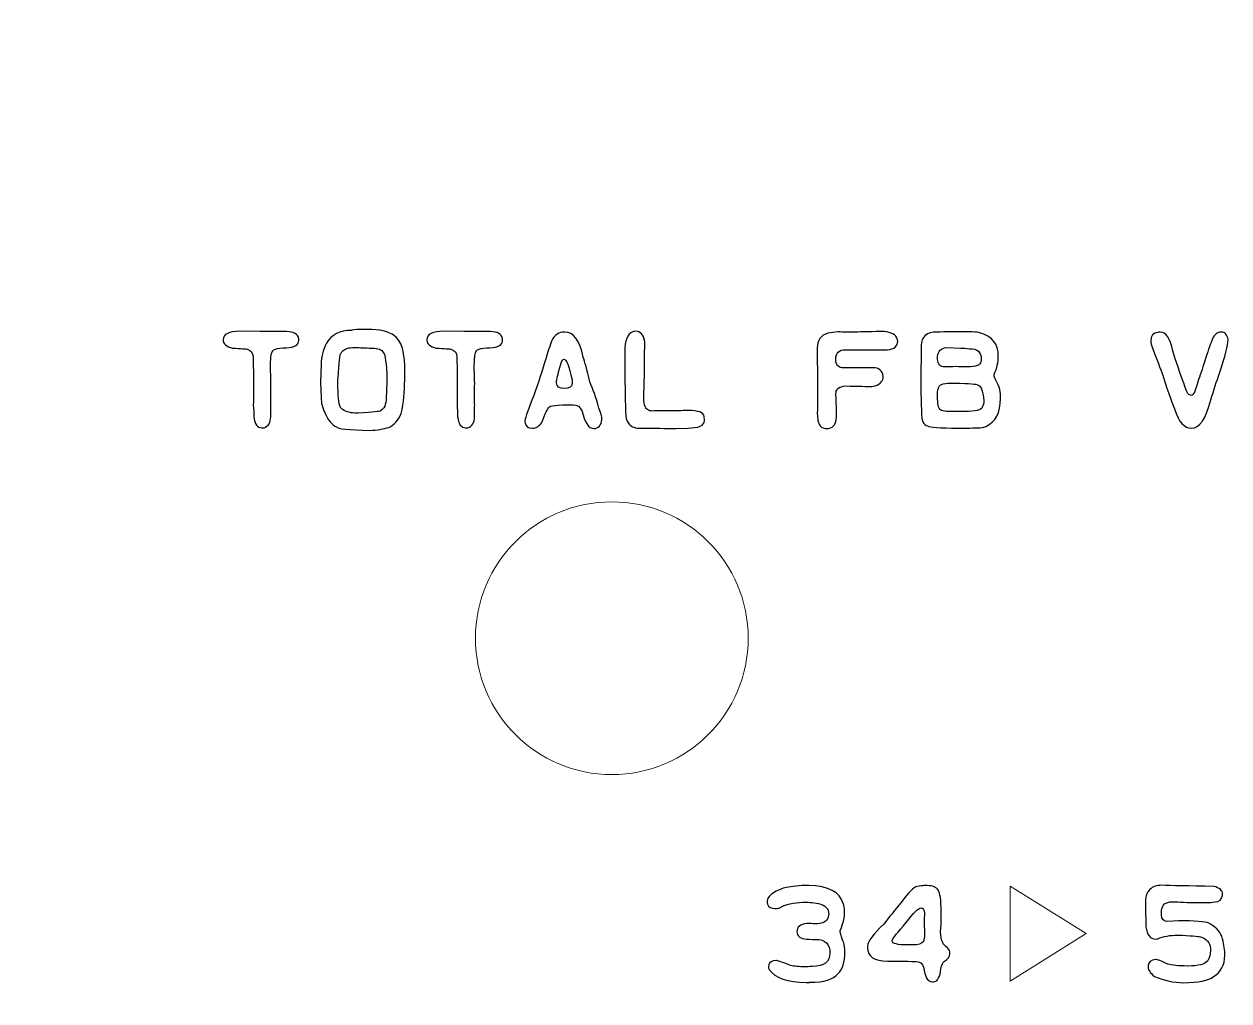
# Model space of a CAD drawing. Header units: centimetres. Extents: x -13.1 to 12.9, y -13 to 13.
# Drawn here: x -3.783 to 0.634, y 2.287 to 5.869 of the extents above; entities that cross this region are included whole.
import ezdxf

# ---------------------------------------------------------------- set-up
doc = ezdxf.new("R2010")
doc.units = ezdxf.units.CM
doc.header["$MEASUREMENT"] = 0
doc.layers.add('Layer 1', color=7, linetype='Continuous')

msp = doc.modelspace()

# ---------------------------------------------------------------- linework, layer by layer
at = {"layer": 'Layer 1', "color": 250, "lineweight": 9}
msp.add_open_spline([(-12.85, 12.98), (-12.85, 12.98), (12.75, 12.98), (12.75, 12.98), (12.75, 12.98), (12.86, 12.98), (12.95, 12.88999), (12.95, 12.78), (12.95, 12.78), (12.95, 12.78), (12.95, -12.82), (12.95, -12.82), (12.95, -12.82), (12.95, -12.93001), (12.86, -13.02), (12.75, -13.02), (12.75, -13.02), (12.75, -13.02), (-12.85, -13.02), (-12.85, -13.02), (-12.85, -13.02), (-12.96, -13.02), (-13.05, -12.93001), (-13.05, -12.82), (-13.05, -12.82), (-13.05, -12.82), (-13.05, 12.78), (-13.05, 12.78), (-13.05, 12.78), (-13.05, 12.88999), (-12.96, 12.98), (-12.85, 12.98)], degree=3, knots=[0, 0, 0, 0, 0.1111111, 0.1111111, 0.1111111, 0.1111111, 0.2222222, 0.2222222, 0.2222222, 0.2222222, 0.3333333, 0.3333333, 0.3333333, 0.3333333, 0.4444444, 0.4444444, 0.4444444, 0.4444444, 0.5555556, 0.5555556, 0.5555556, 0.5555556, 0.6666667, 0.6666667, 0.6666667, 0.6666667, 0.7777778, 0.7777778, 0.7777778, 0.7777778, 1, 1, 1, 1], dxfattribs=at)
at = {"layer": 'Layer 1', "color": 177}
for points, knots in [([(-2.99183, 4.74233), (-2.99183, 4.74233), (-2.91798, 4.74176), (-2.91798, 4.74176), (-2.91798, 4.74176), (-2.87932, 4.74139), (-2.85768, 4.7412), (-2.85289, 4.7412), (-2.85289, 4.7412), (-2.85289, 4.7412), (-2.82147, 4.7412), (-2.82147, 4.7412), (-2.82147, 4.7412), (-2.79484, 4.7412), (-2.7797, 4.73245), (-2.77603, 4.71505), (-2.77603, 4.71505), (-2.77603, 4.71505), (-2.77603, 4.71006), (-2.77603, 4.71006), (-2.77603, 4.71006), (-2.77603, 4.69313), (-2.79155, 4.68372), (-2.82259, 4.68165), (-2.82259, 4.68165), (-2.85768, 4.68165), (-2.87518, 4.67554), (-2.87518, 4.66321), (-2.87518, 4.66321), (-2.87763, 4.66321), (-2.87932, 4.64383), (-2.88045, 4.60508), (-2.88045, 4.60508), (-2.8797, 4.59877), (-2.87904, 4.5809), (-2.87828, 4.55127), (-2.87828, 4.55127), (-2.87904, 4.52408), (-2.87932, 4.5031), (-2.87932, 4.48824), (-2.87932, 4.48824), (-2.87932, 4.48401), (-2.87904, 4.47893), (-2.87828, 4.473), (-2.87828, 4.473), (-2.87904, 4.46736), (-2.87932, 4.45983), (-2.87932, 4.45042), (-2.87932, 4.45042), (-2.87932, 4.45042), (-2.87932, 4.42926), (-2.87932, 4.42926), (-2.87932, 4.42926), (-2.87932, 4.40734), (-2.88741, 4.39379), (-2.90359, 4.38843), (-2.90359, 4.38843), (-2.90359, 4.38843), (-2.91159, 4.38843), (-2.91159, 4.38843), (-2.91159, 4.38843), (-2.92814, 4.38843), (-2.93793, 4.40207), (-2.94112, 4.42926), (-2.94112, 4.42926), (-2.94112, 4.44412), (-2.94178, 4.45804), (-2.94301, 4.47112), (-2.94301, 4.47112), (-2.94244, 4.48843), (-2.94216, 4.50329), (-2.94216, 4.5158), (-2.94216, 4.5158), (-2.94216, 4.5158), (-2.94216, 4.54826), (-2.94216, 4.54826), (-2.94216, 4.54826), (-2.94216, 4.56133), (-2.94282, 4.5952), (-2.94413, 4.64995), (-2.94413, 4.64995), (-2.94413, 4.66321), (-2.95091, 4.67215), (-2.96455, 4.67676), (-2.96455, 4.67676), (-2.97057, 4.67779), (-2.98872, 4.67911), (-3.01911, 4.68052), (-3.01911, 4.68052), (-3.04206, 4.68664), (-3.05354, 4.69614), (-3.05354, 4.70893), (-3.05354, 4.70893), (-3.05354, 4.70893), (-3.05354, 4.71119), (-3.05354, 4.71119), (-3.05354, 4.71119), (-3.05354, 4.73189), (-3.03294, 4.74233), (-2.99183, 4.74233)], [0, 0, 0, 0, 0.0384615, 0.0384615, 0.0384615, 0.0384615, 0.0769231, 0.0769231, 0.0769231, 0.0769231, 0.1153846, 0.1153846, 0.1153846, 0.1153846, 0.1538462, 0.1538462, 0.1538462, 0.1538462, 0.1923077, 0.1923077, 0.1923077, 0.1923077, 0.2307692, 0.2307692, 0.2307692, 0.2307692, 0.2692308, 0.2692308, 0.2692308, 0.2692308, 0.3076923, 0.3076923, 0.3076923, 0.3076923, 0.3461538, 0.3461538, 0.3461538, 0.3461538, 0.3846154, 0.3846154, 0.3846154, 0.3846154, 0.4230769, 0.4230769, 0.4230769, 0.4230769, 0.4615385, 0.4615385, 0.4615385, 0.4615385, 0.5, 0.5, 0.5, 0.5, 0.5384615, 0.5384615, 0.5384615, 0.5384615, 0.5769231, 0.5769231, 0.5769231, 0.5769231, 0.6153846, 0.6153846, 0.6153846, 0.6153846, 0.6538462, 0.6538462, 0.6538462, 0.6538462, 0.6923077, 0.6923077, 0.6923077, 0.6923077, 0.7307692, 0.7307692, 0.7307692, 0.7307692, 0.7692308, 0.7692308, 0.7692308, 0.7692308, 0.8076923, 0.8076923, 0.8076923, 0.8076923, 0.8461538, 0.8461538, 0.8461538, 0.8461538, 0.8846154, 0.8846154, 0.8846154, 0.8846154, 0.9230769, 0.9230769, 0.9230769, 0.9230769, 1, 1, 1, 1]), ([(-2.54678, 4.74919), (-2.48996, 4.74919), (-2.45637, 4.74506), (-2.44584, 4.73678), (-2.44584, 4.73678), (-2.42919, 4.73076), (-2.41573, 4.71937), (-2.40567, 4.70263), (-2.40567, 4.70263), (-2.39607, 4.68701), (-2.39024, 4.65907), (-2.38798, 4.61881), (-2.38798, 4.61881), (-2.38798, 4.61881), (-2.38798, 4.56312), (-2.38798, 4.56312), (-2.38798, 4.56312), (-2.38798, 4.52201), (-2.39212, 4.48128), (-2.4004, 4.44111), (-2.4004, 4.44111), (-2.41122, 4.41628), (-2.42665, 4.39915), (-2.44668, 4.38984), (-2.44668, 4.38984), (-2.46474, 4.38429), (-2.48807, 4.38053), (-2.51667, 4.37855), (-2.51667, 4.37855), (-2.59428, 4.38053), (-2.63473, 4.38504), (-2.63821, 4.392), (-2.63821, 4.392), (-2.65421, 4.39859), (-2.66907, 4.41703), (-2.68261, 4.44713), (-2.68261, 4.44713), (-2.68995, 4.46199), (-2.6939, 4.47949), (-2.69447, 4.49953), (-2.69447, 4.49953), (-2.69447, 4.49953), (-2.69644, 4.55541), (-2.69644, 4.55541), (-2.69644, 4.55541), (-2.69644, 4.55541), (-2.69475, 4.62163), (-2.69475, 4.62163), (-2.69475, 4.62163), (-2.69362, 4.64713), (-2.68713, 4.67281), (-2.67518, 4.69877), (-2.67518, 4.69877), (-2.65665, 4.73019), (-2.62608, 4.7459), (-2.58365, 4.7459), (-2.58365, 4.7459), (-2.58365, 4.74713), (-2.57133, 4.74825), (-2.54678, 4.74919)], [0, 0, 0, 0, 0.0625, 0.0625, 0.0625, 0.0625, 0.125, 0.125, 0.125, 0.125, 0.1875, 0.1875, 0.1875, 0.1875, 0.25, 0.25, 0.25, 0.25, 0.3125, 0.3125, 0.3125, 0.3125, 0.375, 0.375, 0.375, 0.375, 0.4375, 0.4375, 0.4375, 0.4375, 0.5, 0.5, 0.5, 0.5, 0.5625, 0.5625, 0.5625, 0.5625, 0.625, 0.625, 0.625, 0.625, 0.6875, 0.6875, 0.6875, 0.6875, 0.75, 0.75, 0.75, 0.75, 0.8125, 0.8125, 0.8125, 0.8125, 0.875, 0.875, 0.875, 0.875, 1, 1, 1, 1]), ([(-2.24471, 4.74233), (-2.24471, 4.74233), (-2.17086, 4.74176), (-2.17086, 4.74176), (-2.17086, 4.74176), (-2.1322, 4.74139), (-2.11056, 4.7412), (-2.10577, 4.7412), (-2.10577, 4.7412), (-2.10577, 4.7412), (-2.07435, 4.7412), (-2.07435, 4.7412), (-2.07435, 4.7412), (-2.04772, 4.7412), (-2.03258, 4.73245), (-2.02891, 4.71505), (-2.02891, 4.71505), (-2.02891, 4.71505), (-2.02891, 4.71006), (-2.02891, 4.71006), (-2.02891, 4.71006), (-2.02891, 4.69313), (-2.04443, 4.68372), (-2.07547, 4.68165), (-2.07547, 4.68165), (-2.11056, 4.68165), (-2.12806, 4.67554), (-2.12806, 4.66321), (-2.12806, 4.66321), (-2.13051, 4.66321), (-2.1322, 4.64383), (-2.13333, 4.60508), (-2.13333, 4.60508), (-2.13258, 4.59877), (-2.13192, 4.5809), (-2.13116, 4.55127), (-2.13116, 4.55127), (-2.13192, 4.52408), (-2.1322, 4.5031), (-2.1322, 4.48824), (-2.1322, 4.48824), (-2.1322, 4.48401), (-2.13192, 4.47893), (-2.13116, 4.473), (-2.13116, 4.473), (-2.13192, 4.46736), (-2.1322, 4.45983), (-2.1322, 4.45042), (-2.1322, 4.45042), (-2.1322, 4.45042), (-2.1322, 4.42926), (-2.1322, 4.42926), (-2.1322, 4.42926), (-2.1322, 4.40734), (-2.14029, 4.39379), (-2.15647, 4.38843), (-2.15647, 4.38843), (-2.15647, 4.38843), (-2.16447, 4.38843), (-2.16447, 4.38843), (-2.16447, 4.38843), (-2.18102, 4.38843), (-2.19081, 4.40207), (-2.194, 4.42926), (-2.194, 4.42926), (-2.194, 4.44412), (-2.19466, 4.45804), (-2.19589, 4.47112), (-2.19589, 4.47112), (-2.19532, 4.48843), (-2.19504, 4.50329), (-2.19504, 4.5158), (-2.19504, 4.5158), (-2.19504, 4.5158), (-2.19504, 4.54826), (-2.19504, 4.54826), (-2.19504, 4.54826), (-2.19504, 4.56133), (-2.1957, 4.5952), (-2.19701, 4.64995), (-2.19701, 4.64995), (-2.19701, 4.66321), (-2.20379, 4.67215), (-2.21743, 4.67676), (-2.21743, 4.67676), (-2.22345, 4.67779), (-2.2416, 4.67911), (-2.27199, 4.68052), (-2.27199, 4.68052), (-2.29494, 4.68664), (-2.30642, 4.69614), (-2.30642, 4.70893), (-2.30642, 4.70893), (-2.30642, 4.70893), (-2.30642, 4.71119), (-2.30642, 4.71119), (-2.30642, 4.71119), (-2.30642, 4.73189), (-2.28582, 4.74233), (-2.24471, 4.74233)], [0, 0, 0, 0, 0.0384615, 0.0384615, 0.0384615, 0.0384615, 0.0769231, 0.0769231, 0.0769231, 0.0769231, 0.1153846, 0.1153846, 0.1153846, 0.1153846, 0.1538462, 0.1538462, 0.1538462, 0.1538462, 0.1923077, 0.1923077, 0.1923077, 0.1923077, 0.2307692, 0.2307692, 0.2307692, 0.2307692, 0.2692308, 0.2692308, 0.2692308, 0.2692308, 0.3076923, 0.3076923, 0.3076923, 0.3076923, 0.3461538, 0.3461538, 0.3461538, 0.3461538, 0.3846154, 0.3846154, 0.3846154, 0.3846154, 0.4230769, 0.4230769, 0.4230769, 0.4230769, 0.4615385, 0.4615385, 0.4615385, 0.4615385, 0.5, 0.5, 0.5, 0.5, 0.5384615, 0.5384615, 0.5384615, 0.5384615, 0.5769231, 0.5769231, 0.5769231, 0.5769231, 0.6153846, 0.6153846, 0.6153846, 0.6153846, 0.6538462, 0.6538462, 0.6538462, 0.6538462, 0.6923077, 0.6923077, 0.6923077, 0.6923077, 0.7307692, 0.7307692, 0.7307692, 0.7307692, 0.7692308, 0.7692308, 0.7692308, 0.7692308, 0.8076923, 0.8076923, 0.8076923, 0.8076923, 0.8461538, 0.8461538, 0.8461538, 0.8461538, 0.8846154, 0.8846154, 0.8846154, 0.8846154, 0.9230769, 0.9230769, 0.9230769, 0.9230769, 1, 1, 1, 1]), ([(-1.80323, 4.73951), (-1.80323, 4.73951), (-1.8021, 4.73951), (-1.8021, 4.73951), (-1.8021, 4.73951), (-1.76918, 4.73951), (-1.74632, 4.70893), (-1.73352, 4.64779), (-1.73352, 4.64779), (-1.7276, 4.63142), (-1.7196, 4.60122), (-1.70953, 4.5571), (-1.70953, 4.5571), (-1.69815, 4.5317), (-1.68677, 4.49953), (-1.67557, 4.46039), (-1.67557, 4.46039), (-1.66824, 4.44365), (-1.66457, 4.43001), (-1.66457, 4.41957), (-1.66457, 4.41957), (-1.6673, 4.39699), (-1.67727, 4.3857), (-1.69439, 4.3857), (-1.69439, 4.3857), (-1.71292, 4.3857), (-1.7276, 4.40762), (-1.73841, 4.45155), (-1.73841, 4.45155), (-1.74491, 4.46604), (-1.75544, 4.47328), (-1.77012, 4.47328), (-1.77012, 4.47328), (-1.82929, 4.47328), (-1.85892, 4.46999), (-1.85892, 4.46341), (-1.85892, 4.46341), (-1.864, 4.45936), (-1.87265, 4.44111), (-1.88479, 4.40856), (-1.88479, 4.40856), (-1.89523, 4.39407), (-1.90652, 4.38674), (-1.91866, 4.38674), (-1.91866, 4.38674), (-1.91866, 4.38674), (-1.92063, 4.38674), (-1.92063, 4.38674), (-1.92063, 4.38674), (-1.93418, 4.38674), (-1.94283, 4.39304), (-1.9465, 4.40555), (-1.9465, 4.40555), (-1.9465, 4.40555), (-1.94763, 4.41157), (-1.94763, 4.41157), (-1.94763, 4.41157), (-1.94763, 4.41929), (-1.93898, 4.44525), (-1.92176, 4.48927), (-1.92176, 4.48927), (-1.90313, 4.53763), (-1.88789, 4.58344), (-1.87595, 4.62681), (-1.87595, 4.62681), (-1.8624, 4.66726), (-1.85337, 4.69454), (-1.84895, 4.70865), (-1.84895, 4.70865), (-1.83775, 4.72925), (-1.82251, 4.73951), (-1.80323, 4.73951)], [0, 0, 0, 0, 0.0526316, 0.0526316, 0.0526316, 0.0526316, 0.1052632, 0.1052632, 0.1052632, 0.1052632, 0.1578947, 0.1578947, 0.1578947, 0.1578947, 0.2105263, 0.2105263, 0.2105263, 0.2105263, 0.2631579, 0.2631579, 0.2631579, 0.2631579, 0.3157895, 0.3157895, 0.3157895, 0.3157895, 0.3684211, 0.3684211, 0.3684211, 0.3684211, 0.4210526, 0.4210526, 0.4210526, 0.4210526, 0.4736842, 0.4736842, 0.4736842, 0.4736842, 0.5263158, 0.5263158, 0.5263158, 0.5263158, 0.5789474, 0.5789474, 0.5789474, 0.5789474, 0.6315789, 0.6315789, 0.6315789, 0.6315789, 0.6842105, 0.6842105, 0.6842105, 0.6842105, 0.7368421, 0.7368421, 0.7368421, 0.7368421, 0.7894737, 0.7894737, 0.7894737, 0.7894737, 0.8421053, 0.8421053, 0.8421053, 0.8421053, 0.8947368, 0.8947368, 0.8947368, 0.8947368, 1, 1, 1, 1]), ([(-1.54059, 4.74261), (-1.52422, 4.74261), (-1.5133, 4.7301), (-1.50785, 4.70508), (-1.50785, 4.70508), (-1.50785, 4.70508), (-1.50785, 4.6952), (-1.50785, 4.6952), (-1.50785, 4.6952), (-1.50851, 4.65823), (-1.50888, 4.62709), (-1.50888, 4.60178), (-1.50888, 4.60178), (-1.50888, 4.60178), (-1.50888, 4.58739), (-1.50888, 4.58739), (-1.50888, 4.58739), (-1.50888, 4.58739), (-1.51142, 4.50527), (-1.51142, 4.50527), (-1.51142, 4.50527), (-1.51142, 4.50527), (-1.51142, 4.49727), (-1.51142, 4.49727), (-1.51142, 4.49727), (-1.51029, 4.47159), (-1.50456, 4.45701), (-1.4943, 4.45343), (-1.4943, 4.45343), (-1.49101, 4.45146), (-1.48715, 4.45024), (-1.48273, 4.44986), (-1.48273, 4.44986), (-1.45705, 4.45061), (-1.43673, 4.45099), (-1.42187, 4.45099), (-1.42187, 4.45099), (-1.42187, 4.45099), (-1.37445, 4.45099), (-1.37445, 4.45099), (-1.37445, 4.45099), (-1.36505, 4.45155), (-1.35639, 4.45183), (-1.34849, 4.45183), (-1.34849, 4.45183), (-1.31143, 4.45183), (-1.29177, 4.44468), (-1.28951, 4.43029), (-1.28951, 4.43029), (-1.28951, 4.43029), (-1.28923, 4.41486), (-1.28923, 4.41486), (-1.28923, 4.41486), (-1.28923, 4.39671), (-1.30973, 4.38758), (-1.35075, 4.38758), (-1.35075, 4.38758), (-1.35075, 4.38758), (-1.39233, 4.3857), (-1.39233, 4.3857), (-1.39233, 4.3857), (-1.42601, 4.38645), (-1.47144, 4.38683), (-1.52873, 4.38702), (-1.52873, 4.38702), (-1.54698, 4.38834), (-1.55996, 4.39445), (-1.56787, 4.40527), (-1.56787, 4.40527), (-1.57492, 4.41336), (-1.5784, 4.42766), (-1.5784, 4.44826), (-1.5784, 4.44826), (-1.5784, 4.44826), (-1.57972, 4.51082), (-1.57972, 4.51082), (-1.57972, 4.51082), (-1.57972, 4.52624), (-1.58, 4.53932), (-1.58057, 4.54995), (-1.58057, 4.54995), (-1.58094, 4.61552), (-1.58113, 4.65334), (-1.58113, 4.6635), (-1.58113, 4.6635), (-1.58113, 4.6635), (-1.58113, 4.66848), (-1.58113, 4.66848), (-1.58113, 4.66848), (-1.58113, 4.70827), (-1.57125, 4.73236), (-1.5514, 4.74063), (-1.5514, 4.74063), (-1.55122, 4.74063), (-1.54764, 4.74129), (-1.54059, 4.74261)], [0, 0, 0, 0, 0.04, 0.04, 0.04, 0.04, 0.08, 0.08, 0.08, 0.08, 0.12, 0.12, 0.12, 0.12, 0.16, 0.16, 0.16, 0.16, 0.2, 0.2, 0.2, 0.2, 0.24, 0.24, 0.24, 0.24, 0.28, 0.28, 0.28, 0.28, 0.32, 0.32, 0.32, 0.32, 0.36, 0.36, 0.36, 0.36, 0.4, 0.4, 0.4, 0.4, 0.44, 0.44, 0.44, 0.44, 0.48, 0.48, 0.48, 0.48, 0.52, 0.52, 0.52, 0.52, 0.56, 0.56, 0.56, 0.56, 0.6, 0.6, 0.6, 0.6, 0.64, 0.64, 0.64, 0.64, 0.68, 0.68, 0.68, 0.68, 0.72, 0.72, 0.72, 0.72, 0.76, 0.76, 0.76, 0.76, 0.8, 0.8, 0.8, 0.8, 0.84, 0.84, 0.84, 0.84, 0.88, 0.88, 0.88, 0.88, 0.92, 0.92, 0.92, 0.92, 1, 1, 1, 1]), ([(-0.63939, 4.74176), (-0.61145, 4.74176), (-0.59273, 4.73414), (-0.58323, 4.7189), (-0.58323, 4.7189), (-0.58323, 4.7189), (-0.58012, 4.70677), (-0.58012, 4.70677), (-0.58012, 4.70677), (-0.58012, 4.68842), (-0.59291, 4.67742), (-0.6185, 4.67394), (-0.6185, 4.67394), (-0.62377, 4.67394), (-0.64353, 4.67422), (-0.67767, 4.67478), (-0.67767, 4.67478), (-0.68821, 4.67478), (-0.70025, 4.6745), (-0.7138, 4.67394), (-0.7138, 4.67394), (-0.7248, 4.6745), (-0.7423, 4.67478), (-0.76619, 4.67478), (-0.76619, 4.67478), (-0.76619, 4.67478), (-0.77193, 4.67478), (-0.77193, 4.67478), (-0.77193, 4.67478), (-0.79545, 4.67478), (-0.80721, 4.6635), (-0.80721, 4.64092), (-0.80721, 4.64092), (-0.80721, 4.619), (-0.79752, 4.60809), (-0.77805, 4.60809), (-0.77805, 4.60809), (-0.73195, 4.60865), (-0.69583, 4.60893), (-0.66968, 4.60893), (-0.66968, 4.60893), (-0.64936, 4.60893), (-0.63722, 4.5983), (-0.63337, 4.57723), (-0.63337, 4.57723), (-0.63337, 4.56143), (-0.64305, 4.54976), (-0.66253, 4.54224), (-0.66253, 4.54224), (-0.66253, 4.54224), (-0.67551, 4.54026), (-0.67551, 4.54026), (-0.67551, 4.54026), (-0.69131, 4.54026), (-0.72349, 4.54092), (-0.77193, 4.54224), (-0.77193, 4.54224), (-0.79479, 4.53979), (-0.80618, 4.53151), (-0.80618, 4.5174), (-0.80618, 4.5174), (-0.80693, 4.51467), (-0.80721, 4.51223), (-0.80721, 4.51025), (-0.80721, 4.51025), (-0.80599, 4.49059), (-0.80533, 4.47695), (-0.80533, 4.46943), (-0.80533, 4.46943), (-0.80533, 4.46943), (-0.80533, 4.42568), (-0.80533, 4.42568), (-0.80533, 4.42568), (-0.80533, 4.40452), (-0.81474, 4.39116), (-0.83346, 4.3857), (-0.83346, 4.3857), (-0.83346, 4.3857), (-0.83647, 4.3857), (-0.83647, 4.3857), (-0.83647, 4.3857), (-0.85039, 4.3857), (-0.85961, 4.38871), (-0.86384, 4.39473), (-0.86384, 4.39473), (-0.86817, 4.40085), (-0.87118, 4.40762), (-0.87268, 4.41515), (-0.87268, 4.41515), (-0.87428, 4.42267), (-0.87504, 4.43114), (-0.87504, 4.44055), (-0.87504, 4.44055), (-0.87504, 4.4429), (-0.87494, 4.45597), (-0.87475, 4.47968), (-0.87475, 4.47968), (-0.87457, 4.50207), (-0.87447, 4.5159), (-0.87447, 4.52126), (-0.87447, 4.52126), (-0.87428, 4.56096), (-0.87419, 4.58259), (-0.87419, 4.58607), (-0.87419, 4.58607), (-0.87513, 4.61872), (-0.8756, 4.65033), (-0.8756, 4.6808), (-0.8756, 4.6808), (-0.8756, 4.7095), (-0.86252, 4.72775), (-0.83647, 4.73565), (-0.83647, 4.73565), (-0.82508, 4.73772), (-0.81267, 4.73941), (-0.79921, 4.74063), (-0.79921, 4.74063), (-0.78802, 4.73988), (-0.77936, 4.73951), (-0.77306, 4.73951), (-0.77306, 4.73951), (-0.77306, 4.73951), (-0.73891, 4.73951), (-0.73891, 4.73951), (-0.73891, 4.73951), (-0.72697, 4.73951), (-0.69376, 4.74026), (-0.63939, 4.74176)], [0, 0, 0, 0, 0.030303, 0.030303, 0.030303, 0.030303, 0.0606061, 0.0606061, 0.0606061, 0.0606061, 0.0909091, 0.0909091, 0.0909091, 0.0909091, 0.1212121, 0.1212121, 0.1212121, 0.1212121, 0.1515152, 0.1515152, 0.1515152, 0.1515152, 0.1818182, 0.1818182, 0.1818182, 0.1818182, 0.2121212, 0.2121212, 0.2121212, 0.2121212, 0.2424242, 0.2424242, 0.2424242, 0.2424242, 0.2727273, 0.2727273, 0.2727273, 0.2727273, 0.3030303, 0.3030303, 0.3030303, 0.3030303, 0.3333333, 0.3333333, 0.3333333, 0.3333333, 0.3636364, 0.3636364, 0.3636364, 0.3636364, 0.3939394, 0.3939394, 0.3939394, 0.3939394, 0.4242424, 0.4242424, 0.4242424, 0.4242424, 0.4545455, 0.4545455, 0.4545455, 0.4545455, 0.4848485, 0.4848485, 0.4848485, 0.4848485, 0.5151515, 0.5151515, 0.5151515, 0.5151515, 0.5454545, 0.5454545, 0.5454545, 0.5454545, 0.5757576, 0.5757576, 0.5757576, 0.5757576, 0.6060606, 0.6060606, 0.6060606, 0.6060606, 0.6363636, 0.6363636, 0.6363636, 0.6363636, 0.6666667, 0.6666667, 0.6666667, 0.6666667, 0.6969697, 0.6969697, 0.6969697, 0.6969697, 0.7272727, 0.7272727, 0.7272727, 0.7272727, 0.7575758, 0.7575758, 0.7575758, 0.7575758, 0.7878788, 0.7878788, 0.7878788, 0.7878788, 0.8181818, 0.8181818, 0.8181818, 0.8181818, 0.8484848, 0.8484848, 0.8484848, 0.8484848, 0.8787879, 0.8787879, 0.8787879, 0.8787879, 0.9090909, 0.9090909, 0.9090909, 0.9090909, 0.9393939, 0.9393939, 0.9393939, 0.9393939, 1, 1, 1, 1]), ([(-0.43629, 4.73951), (-0.40157, 4.74007), (-0.37269, 4.74035), (-0.34946, 4.74035), (-0.34946, 4.74035), (-0.30317, 4.74035), (-0.28003, 4.73922), (-0.28003, 4.73706), (-0.28003, 4.73706), (-0.23431, 4.72474), (-0.21145, 4.69604), (-0.21145, 4.6508), (-0.21145, 4.6508), (-0.21145, 4.62897), (-0.21635, 4.60705), (-0.22632, 4.58523), (-0.22632, 4.58523), (-0.22632, 4.58523), (-0.22632, 4.57911), (-0.22632, 4.57911), (-0.22632, 4.57911), (-0.22632, 4.57544), (-0.2203, 4.56152), (-0.20835, 4.53725), (-0.20835, 4.53725), (-0.20506, 4.52549), (-0.20346, 4.51561), (-0.20346, 4.50752), (-0.20346, 4.50752), (-0.20346, 4.50752), (-0.20346, 4.49567), (-0.20346, 4.49567), (-0.20346, 4.49567), (-0.20346, 4.44403), (-0.22133, 4.40997), (-0.25717, 4.39342), (-0.25717, 4.39342), (-0.26658, 4.39012), (-0.2758, 4.38843), (-0.28502, 4.38843), (-0.28502, 4.38843), (-0.31333, 4.38768), (-0.33836, 4.3873), (-0.36028, 4.3873), (-0.36028, 4.3873), (-0.42584, 4.3873), (-0.46272, 4.39022), (-0.47081, 4.39586), (-0.47081, 4.39586), (-0.48605, 4.39859), (-0.49367, 4.41496), (-0.49367, 4.44497), (-0.49367, 4.44497), (-0.49367, 4.44497), (-0.49423, 4.48184), (-0.49423, 4.48184), (-0.49423, 4.48184), (-0.49508, 4.50705), (-0.49555, 4.52784), (-0.49555, 4.5444), (-0.49555, 4.5444), (-0.49555, 4.5444), (-0.49555, 4.57309), (-0.49555, 4.57309), (-0.49555, 4.57309), (-0.49536, 4.59529), (-0.49499, 4.61919), (-0.49452, 4.64478), (-0.49452, 4.64478), (-0.49414, 4.65616), (-0.49395, 4.6666), (-0.49395, 4.6762), (-0.49395, 4.6762), (-0.49395, 4.68109), (-0.49405, 4.6857), (-0.49423, 4.68993), (-0.49423, 4.68993), (-0.49423, 4.72304), (-0.47495, 4.73951), (-0.43629, 4.73951)], [0, 0, 0, 0, 0.047619, 0.047619, 0.047619, 0.047619, 0.0952381, 0.0952381, 0.0952381, 0.0952381, 0.1428571, 0.1428571, 0.1428571, 0.1428571, 0.1904762, 0.1904762, 0.1904762, 0.1904762, 0.2380952, 0.2380952, 0.2380952, 0.2380952, 0.2857143, 0.2857143, 0.2857143, 0.2857143, 0.3333333, 0.3333333, 0.3333333, 0.3333333, 0.3809524, 0.3809524, 0.3809524, 0.3809524, 0.4285714, 0.4285714, 0.4285714, 0.4285714, 0.4761905, 0.4761905, 0.4761905, 0.4761905, 0.5238095, 0.5238095, 0.5238095, 0.5238095, 0.5714286, 0.5714286, 0.5714286, 0.5714286, 0.6190476, 0.6190476, 0.6190476, 0.6190476, 0.6666667, 0.6666667, 0.6666667, 0.6666667, 0.7142857, 0.7142857, 0.7142857, 0.7142857, 0.7619048, 0.7619048, 0.7619048, 0.7619048, 0.8095238, 0.8095238, 0.8095238, 0.8095238, 0.8571429, 0.8571429, 0.8571429, 0.8571429, 0.9047619, 0.9047619, 0.9047619, 0.9047619, 1, 1, 1, 1]), ([(0.38244, 4.73951), (0.40361, 4.73951), (0.41875, 4.71665), (0.42797, 4.67093), (0.42797, 4.67093), (0.45441, 4.58899), (0.47284, 4.53669), (0.48338, 4.51411), (0.48338, 4.51411), (0.48752, 4.5095), (0.49194, 4.50724), (0.49655, 4.50724), (0.49655, 4.50724), (0.50389, 4.50724), (0.51273, 4.52662), (0.52298, 4.56538), (0.52298, 4.56538), (0.53126, 4.58702), (0.54001, 4.61401), (0.54923, 4.64637), (0.54923, 4.64637), (0.55911, 4.67582), (0.5672, 4.69868), (0.5735, 4.71505), (0.5735, 4.71505), (0.5815, 4.73142), (0.59203, 4.73951), (0.60483, 4.73951), (0.60483, 4.73951), (0.61978, 4.73951), (0.62844, 4.7301), (0.63107, 4.71119), (0.63107, 4.71119), (0.63107, 4.71119), (0.63107, 4.71006), (0.63107, 4.71006), (0.63107, 4.71006), (0.63107, 4.69172), (0.62044, 4.65127), (0.59909, 4.5888), (0.59909, 4.5888), (0.58949, 4.55889), (0.57896, 4.52634), (0.56739, 4.49125), (0.56739, 4.49125), (0.55008, 4.42183), (0.52656, 4.38702), (0.49655, 4.38702), (0.49655, 4.38702), (0.47087, 4.38702), (0.45055, 4.4096), (0.43568, 4.45456), (0.43568, 4.45456), (0.42901, 4.46943), (0.41424, 4.51185), (0.39128, 4.58165), (0.39128, 4.58165), (0.38244, 4.60555), (0.37002, 4.63838), (0.35412, 4.68033), (0.35412, 4.68033), (0.35008, 4.69134), (0.34801, 4.70018), (0.34801, 4.70705), (0.34801, 4.70705), (0.34801, 4.70705), (0.34801, 4.70893), (0.34801, 4.70893), (0.34801, 4.70893), (0.34801, 4.72568), (0.35648, 4.73555), (0.37341, 4.73847), (0.37341, 4.73847), (0.37576, 4.73922), (0.37877, 4.73951), (0.38244, 4.73951)], [0, 0, 0, 0, 0.05, 0.05, 0.05, 0.05, 0.1, 0.1, 0.1, 0.1, 0.15, 0.15, 0.15, 0.15, 0.2, 0.2, 0.2, 0.2, 0.25, 0.25, 0.25, 0.25, 0.3, 0.3, 0.3, 0.3, 0.35, 0.35, 0.35, 0.35, 0.4, 0.4, 0.4, 0.4, 0.45, 0.45, 0.45, 0.45, 0.5, 0.5, 0.5, 0.5, 0.55, 0.55, 0.55, 0.55, 0.6, 0.6, 0.6, 0.6, 0.65, 0.65, 0.65, 0.65, 0.7, 0.7, 0.7, 0.7, 0.75, 0.75, 0.75, 0.75, 0.8, 0.8, 0.8, 0.8, 0.85, 0.85, 0.85, 0.85, 0.9, 0.9, 0.9, 0.9, 1, 1, 1, 1]), ([(-2.63191, 4.52098), (-2.63191, 4.48448), (-2.62664, 4.46256), (-2.6162, 4.45541), (-2.6162, 4.45541), (-2.60134, 4.44657), (-2.58365, 4.44214), (-2.56333, 4.44214), (-2.56333, 4.44214), (-2.56333, 4.44214), (-2.55722, 4.44214), (-2.55722, 4.44214), (-2.55722, 4.44214), (-2.50397, 4.44497), (-2.47726, 4.44798), (-2.47726, 4.45127), (-2.47726, 4.45127), (-2.46315, 4.45748), (-2.45609, 4.47328), (-2.45609, 4.49868), (-2.45609, 4.49868), (-2.45459, 4.51646), (-2.45355, 4.54628), (-2.45308, 4.58796), (-2.45308, 4.58796), (-2.45731, 4.63923), (-2.46173, 4.66491), (-2.46653, 4.66491), (-2.46653, 4.66491), (-2.47189, 4.67516), (-2.48563, 4.68033), (-2.50792, 4.68033), (-2.50792, 4.68033), (-2.53473, 4.68175), (-2.55421, 4.6825), (-2.56634, 4.6825), (-2.56634, 4.6825), (-2.56634, 4.6825), (-2.57923, 4.6825), (-2.57923, 4.6825), (-2.57923, 4.6825), (-2.59983, 4.6825), (-2.61385, 4.67563), (-2.62119, 4.6618), (-2.62119, 4.6618), (-2.62561, 4.65832), (-2.62937, 4.62812), (-2.63247, 4.57112), (-2.63247, 4.57112), (-2.63266, 4.56416), (-2.63276, 4.55719), (-2.63276, 4.55023), (-2.63276, 4.55023), (-2.63276, 4.54045), (-2.63247, 4.53076), (-2.63191, 4.52098)], [0, 0, 0, 0, 0.0666667, 0.0666667, 0.0666667, 0.0666667, 0.1333333, 0.1333333, 0.1333333, 0.1333333, 0.2, 0.2, 0.2, 0.2, 0.2666667, 0.2666667, 0.2666667, 0.2666667, 0.3333333, 0.3333333, 0.3333333, 0.3333333, 0.4, 0.4, 0.4, 0.4, 0.4666667, 0.4666667, 0.4666667, 0.4666667, 0.5333333, 0.5333333, 0.5333333, 0.5333333, 0.6, 0.6, 0.6, 0.6, 0.6666667, 0.6666667, 0.6666667, 0.6666667, 0.7333333, 0.7333333, 0.7333333, 0.7333333, 0.8, 0.8, 0.8, 0.8, 0.8666667, 0.8666667, 0.8666667, 0.8666667, 1, 1, 1, 1]), ([(-1.83108, 4.55795), (-1.83108, 4.55795), (-1.83108, 4.55296), (-1.83108, 4.55296), (-1.83108, 4.55296), (-1.83108, 4.53923), (-1.82139, 4.53227), (-1.8021, 4.53227), (-1.8021, 4.53227), (-1.78357, 4.53227), (-1.77426, 4.53866), (-1.77426, 4.55127), (-1.77426, 4.55127), (-1.77426, 4.55127), (-1.77426, 4.56453), (-1.77426, 4.56453), (-1.77426, 4.56453), (-1.78545, 4.61505), (-1.79542, 4.64035), (-1.80408, 4.64035), (-1.80408, 4.64035), (-1.81029, 4.64035), (-1.81743, 4.62182), (-1.82552, 4.58466), (-1.82552, 4.58466), (-1.82882, 4.5762), (-1.8307, 4.56726), (-1.83108, 4.55795)], [0, 0, 0, 0, 0.125, 0.125, 0.125, 0.125, 0.25, 0.25, 0.25, 0.25, 0.375, 0.375, 0.375, 0.375, 0.5, 0.5, 0.5, 0.5, 0.625, 0.625, 0.625, 0.625, 0.75, 0.75, 0.75, 0.75, 1, 1, 1, 1]), ([(-0.43384, 4.64967), (-0.43384, 4.64967), (-0.43384, 4.63979), (-0.43384, 4.63979), (-0.43384, 4.63979), (-0.43384, 4.62126), (-0.4249, 4.61194), (-0.40712, 4.61194), (-0.40712, 4.61194), (-0.39386, 4.61194), (-0.38125, 4.61232), (-0.36931, 4.61307), (-0.36931, 4.61307), (-0.3535, 4.61232), (-0.33892, 4.61194), (-0.32556, 4.61194), (-0.32556, 4.61194), (-0.29245, 4.61194), (-0.27589, 4.61815), (-0.27589, 4.63066), (-0.27589, 4.63066), (-0.27467, 4.63066), (-0.27401, 4.63405), (-0.27401, 4.64092), (-0.27401, 4.64092), (-0.27401, 4.66604), (-0.28822, 4.67864), (-0.31672, 4.67864), (-0.31672, 4.67864), (-0.32923, 4.67977), (-0.34014, 4.68052), (-0.34946, 4.6808), (-0.34946, 4.6808), (-0.34946, 4.6808), (-0.40101, 4.6825), (-0.40101, 4.6825), (-0.40101, 4.6825), (-0.42123, 4.6808), (-0.43215, 4.66989), (-0.43384, 4.64967)], [0, 0, 0, 0, 0.0909091, 0.0909091, 0.0909091, 0.0909091, 0.1818182, 0.1818182, 0.1818182, 0.1818182, 0.2727273, 0.2727273, 0.2727273, 0.2727273, 0.3636364, 0.3636364, 0.3636364, 0.3636364, 0.4545455, 0.4545455, 0.4545455, 0.4545455, 0.5454545, 0.5454545, 0.5454545, 0.5454545, 0.6363636, 0.6363636, 0.6363636, 0.6363636, 0.7272727, 0.7272727, 0.7272727, 0.7272727, 0.8181818, 0.8181818, 0.8181818, 0.8181818, 1, 1, 1, 1]), ([(-0.43384, 4.52041), (-0.43384, 4.52041), (-0.43384, 4.4937), (-0.43384, 4.4937), (-0.43384, 4.4937), (-0.43384, 4.47037), (-0.42932, 4.45644), (-0.42029, 4.45183), (-0.42029, 4.45183), (-0.41239, 4.44929), (-0.40393, 4.44798), (-0.39471, 4.44798), (-0.39471, 4.44798), (-0.39471, 4.44798), (-0.33488, 4.44798), (-0.33488, 4.44798), (-0.33488, 4.44798), (-0.29518, 4.44798), (-0.27364, 4.45325), (-0.27016, 4.46397), (-0.27016, 4.46397), (-0.2663, 4.47131), (-0.26432, 4.47893), (-0.26432, 4.48683), (-0.26432, 4.48683), (-0.26762, 4.52653), (-0.2758, 4.54638), (-0.28888, 4.54638), (-0.28888, 4.54638), (-0.28888, 4.54873), (-0.31597, 4.5508), (-0.37015, 4.5524), (-0.37015, 4.5524), (-0.40872, 4.5524), (-0.4281, 4.54807), (-0.4281, 4.53942), (-0.4281, 4.53942), (-0.43196, 4.53434), (-0.43384, 4.52794), (-0.43384, 4.52041)], [0, 0, 0, 0, 0.0909091, 0.0909091, 0.0909091, 0.0909091, 0.1818182, 0.1818182, 0.1818182, 0.1818182, 0.2727273, 0.2727273, 0.2727273, 0.2727273, 0.3636364, 0.3636364, 0.3636364, 0.3636364, 0.4545455, 0.4545455, 0.4545455, 0.4545455, 0.5454545, 0.5454545, 0.5454545, 0.5454545, 0.6363636, 0.6363636, 0.6363636, 0.6363636, 0.7272727, 0.7272727, 0.7272727, 0.7272727, 0.8181818, 0.8181818, 0.8181818, 0.8181818, 1, 1, 1, 1]), ([(-0.9311, 2.70983), (-0.9311, 2.70983), (-0.90599, 2.71039), (-0.90599, 2.71039), (-0.90599, 2.71039), (-0.83365, 2.70813), (-0.79169, 2.68621), (-0.78031, 2.64454), (-0.78031, 2.64454), (-0.77702, 2.63589), (-0.77532, 2.62601), (-0.77532, 2.61472), (-0.77532, 2.61472), (-0.77532, 2.61472), (-0.77532, 2.60287), (-0.77532, 2.60287), (-0.77532, 2.60287), (-0.77532, 2.58913), (-0.78031, 2.57098), (-0.79028, 2.54831), (-0.79028, 2.54831), (-0.79075, 2.54558), (-0.79103, 2.54323), (-0.79103, 2.54116), (-0.79103, 2.54116), (-0.79103, 2.53673), (-0.7868, 2.52291), (-0.77814, 2.49958), (-0.77814, 2.49958), (-0.77551, 2.49036), (-0.77429, 2.47982), (-0.77429, 2.46787), (-0.77429, 2.46787), (-0.77429, 2.46787), (-0.77429, 2.46675), (-0.77429, 2.46675), (-0.77429, 2.46675), (-0.77429, 2.42912), (-0.78285, 2.40231), (-0.80016, 2.38631), (-0.80016, 2.38631), (-0.81577, 2.3659), (-0.84983, 2.35565), (-0.90241, 2.35565), (-0.90241, 2.35565), (-0.90241, 2.35499), (-0.90702, 2.35461), (-0.91615, 2.35461), (-0.91615, 2.35461), (-0.98397, 2.35461), (-1.02941, 2.37089), (-1.05236, 2.40334), (-1.05236, 2.40334), (-1.05359, 2.40739), (-1.05424, 2.41068), (-1.05424, 2.41331), (-1.05424, 2.41331), (-1.05424, 2.423), (-1.04869, 2.42996), (-1.0375, 2.43401), (-1.0375, 2.43401), (-1.0375, 2.43401), (-1.02753, 2.43504), (-1.02753, 2.43504), (-1.02753, 2.43504), (-1.02132, 2.43504), (-1.00335, 2.42912), (-0.97381, 2.41717), (-0.97381, 2.41717), (-0.9582, 2.41388), (-0.94089, 2.41218), (-0.92198, 2.41218), (-0.92198, 2.41218), (-0.91295, 2.41218), (-0.90382, 2.41256), (-0.89442, 2.41331), (-0.89442, 2.41331), (-0.89442, 2.41331), (-0.89329, 2.41331), (-0.89329, 2.41331), (-0.89329, 2.41331), (-0.8503, 2.41331), (-0.82885, 2.42987), (-0.82885, 2.46289), (-0.82885, 2.46289), (-0.82885, 2.496), (-0.84597, 2.51246), (-0.8804, 2.51246), (-0.8804, 2.51246), (-0.91652, 2.51246), (-0.93675, 2.51585), (-0.94098, 2.52244), (-0.94098, 2.52244), (-0.9471, 2.52789), (-0.95011, 2.53391), (-0.95011, 2.54031), (-0.95011, 2.54031), (-0.95011, 2.55837), (-0.93778, 2.56853), (-0.91314, 2.57098), (-0.91314, 2.57098), (-0.90138, 2.57041), (-0.8915, 2.57013), (-0.88341, 2.57013), (-0.88341, 2.57013), (-0.88341, 2.57013), (-0.87457, 2.57013), (-0.87457, 2.57013), (-0.87457, 2.57013), (-0.85509, 2.57013), (-0.84183, 2.57803), (-0.83487, 2.59384), (-0.83487, 2.59384), (-0.83365, 2.6008), (-0.83299, 2.60447), (-0.83299, 2.60484), (-0.83299, 2.60484), (-0.83299, 2.62544), (-0.8455, 2.63861), (-0.87043, 2.64454), (-0.87043, 2.64454), (-0.89216, 2.64765), (-0.91126, 2.64924), (-0.92781, 2.64924), (-0.92781, 2.64924), (-0.96196, 2.64812), (-0.99112, 2.64097), (-1.01539, 2.6277), (-1.01539, 2.6277), (-1.02038, 2.62638), (-1.02546, 2.62582), (-1.03054, 2.62582), (-1.03054, 2.62582), (-1.0438, 2.62582), (-1.05302, 2.63099), (-1.0581, 2.64153), (-1.0581, 2.64153), (-1.0581, 2.64153), (-1.05923, 2.6484), (-1.05923, 2.6484), (-1.05923, 2.6484), (-1.05923, 2.6484), (-1.05923, 2.65338), (-1.05923, 2.65338), (-1.05923, 2.65338), (-1.05923, 2.66909), (-1.03947, 2.68499), (-0.99996, 2.70098), (-0.99996, 2.70098), (-0.98623, 2.70428), (-0.96318, 2.70729), (-0.9311, 2.70983)], [0, 0, 0, 0, 0.025641, 0.025641, 0.025641, 0.025641, 0.0512821, 0.0512821, 0.0512821, 0.0512821, 0.0769231, 0.0769231, 0.0769231, 0.0769231, 0.1025641, 0.1025641, 0.1025641, 0.1025641, 0.1282051, 0.1282051, 0.1282051, 0.1282051, 0.1538462, 0.1538462, 0.1538462, 0.1538462, 0.1794872, 0.1794872, 0.1794872, 0.1794872, 0.2051282, 0.2051282, 0.2051282, 0.2051282, 0.2307692, 0.2307692, 0.2307692, 0.2307692, 0.2564103, 0.2564103, 0.2564103, 0.2564103, 0.2820513, 0.2820513, 0.2820513, 0.2820513, 0.3076923, 0.3076923, 0.3076923, 0.3076923, 0.3333333, 0.3333333, 0.3333333, 0.3333333, 0.3589744, 0.3589744, 0.3589744, 0.3589744, 0.3846154, 0.3846154, 0.3846154, 0.3846154, 0.4102564, 0.4102564, 0.4102564, 0.4102564, 0.4358974, 0.4358974, 0.4358974, 0.4358974, 0.4615385, 0.4615385, 0.4615385, 0.4615385, 0.4871795, 0.4871795, 0.4871795, 0.4871795, 0.5128205, 0.5128205, 0.5128205, 0.5128205, 0.5384615, 0.5384615, 0.5384615, 0.5384615, 0.5641026, 0.5641026, 0.5641026, 0.5641026, 0.5897436, 0.5897436, 0.5897436, 0.5897436, 0.6153846, 0.6153846, 0.6153846, 0.6153846, 0.6410256, 0.6410256, 0.6410256, 0.6410256, 0.6666667, 0.6666667, 0.6666667, 0.6666667, 0.6923077, 0.6923077, 0.6923077, 0.6923077, 0.7179487, 0.7179487, 0.7179487, 0.7179487, 0.7435897, 0.7435897, 0.7435897, 0.7435897, 0.7692308, 0.7692308, 0.7692308, 0.7692308, 0.7948718, 0.7948718, 0.7948718, 0.7948718, 0.8205128, 0.8205128, 0.8205128, 0.8205128, 0.8461538, 0.8461538, 0.8461538, 0.8461538, 0.8717949, 0.8717949, 0.8717949, 0.8717949, 0.8974359, 0.8974359, 0.8974359, 0.8974359, 0.9230769, 0.9230769, 0.9230769, 0.9230769, 0.9487179, 0.9487179, 0.9487179, 0.9487179, 1, 1, 1, 1]), ([(-0.48323, 2.70983), (-0.48323, 2.70983), (-0.47222, 2.70983), (-0.47222, 2.70983), (-0.47222, 2.70983), (-0.45218, 2.70983), (-0.43873, 2.70437), (-0.43196, 2.69355), (-0.43196, 2.69355), (-0.42462, 2.68292), (-0.42095, 2.65677), (-0.42095, 2.615), (-0.42095, 2.615), (-0.42095, 2.615), (-0.42095, 2.588), (-0.42095, 2.588), (-0.42095, 2.588), (-0.42095, 2.57549), (-0.42161, 2.55969), (-0.42283, 2.54059), (-0.42283, 2.54059), (-0.42283, 2.51068), (-0.41446, 2.4912), (-0.39781, 2.48217), (-0.39781, 2.48217), (-0.3917, 2.47502), (-0.38869, 2.46872), (-0.38869, 2.46317), (-0.38869, 2.46317), (-0.38869, 2.46317), (-0.38869, 2.46016), (-0.38869, 2.46016), (-0.38869, 2.46016), (-0.38869, 2.45057), (-0.3964, 2.4405), (-0.41183, 2.42987), (-0.41183, 2.42987), (-0.41917, 2.42159), (-0.42283, 2.40955), (-0.42283, 2.39375), (-0.42283, 2.39375), (-0.42782, 2.36948), (-0.43694, 2.35734), (-0.45011, 2.35734), (-0.45011, 2.35734), (-0.45011, 2.35734), (-0.45397, 2.35734), (-0.45397, 2.35734), (-0.45397, 2.35734), (-0.47034, 2.35734), (-0.48088, 2.37512), (-0.48539, 2.41077), (-0.48539, 2.41077), (-0.48962, 2.42479), (-0.49903, 2.43175), (-0.51352, 2.43175), (-0.51352, 2.43175), (-0.55416, 2.4325), (-0.58737, 2.43288), (-0.61333, 2.43288), (-0.61333, 2.43288), (-0.61333, 2.43288), (-0.61822, 2.43288), (-0.61822, 2.43288), (-0.61822, 2.43288), (-0.66657, 2.43288), (-0.69075, 2.44934), (-0.69075, 2.48217), (-0.69075, 2.48217), (-0.69075, 2.48217), (-0.69075, 2.48631), (-0.69075, 2.48631), (-0.69075, 2.48631), (-0.69075, 2.504), (-0.67062, 2.53184), (-0.63036, 2.56985), (-0.63036, 2.56985), (-0.61239, 2.59318), (-0.59122, 2.61933), (-0.56705, 2.6484), (-0.56705, 2.6484), (-0.54183, 2.68405), (-0.52236, 2.70352), (-0.50853, 2.70682), (-0.50853, 2.70682), (-0.49847, 2.70879), (-0.49, 2.70983), (-0.48323, 2.70983)], [0, 0, 0, 0, 0.0434783, 0.0434783, 0.0434783, 0.0434783, 0.0869565, 0.0869565, 0.0869565, 0.0869565, 0.1304348, 0.1304348, 0.1304348, 0.1304348, 0.173913, 0.173913, 0.173913, 0.173913, 0.2173913, 0.2173913, 0.2173913, 0.2173913, 0.2608696, 0.2608696, 0.2608696, 0.2608696, 0.3043478, 0.3043478, 0.3043478, 0.3043478, 0.3478261, 0.3478261, 0.3478261, 0.3478261, 0.3913043, 0.3913043, 0.3913043, 0.3913043, 0.4347826, 0.4347826, 0.4347826, 0.4347826, 0.4782609, 0.4782609, 0.4782609, 0.4782609, 0.5217391, 0.5217391, 0.5217391, 0.5217391, 0.5652174, 0.5652174, 0.5652174, 0.5652174, 0.6086957, 0.6086957, 0.6086957, 0.6086957, 0.6521739, 0.6521739, 0.6521739, 0.6521739, 0.6956522, 0.6956522, 0.6956522, 0.6956522, 0.7391304, 0.7391304, 0.7391304, 0.7391304, 0.7826087, 0.7826087, 0.7826087, 0.7826087, 0.826087, 0.826087, 0.826087, 0.826087, 0.8695652, 0.8695652, 0.8695652, 0.8695652, 0.9130435, 0.9130435, 0.9130435, 0.9130435, 1, 1, 1, 1]), ([(0.3864, 2.7111), (0.42243, 2.70978), (0.48649, 2.70847), (0.57849, 2.70696), (0.57849, 2.70696), (0.60004, 2.70179), (0.61076, 2.69247), (0.61076, 2.67883), (0.61076, 2.67883), (0.61076, 2.67883), (0.61076, 2.67385), (0.61076, 2.67385), (0.61076, 2.67385), (0.60766, 2.65842), (0.59853, 2.65071), (0.58348, 2.65071), (0.58348, 2.65071), (0.56946, 2.64854), (0.56231, 2.64741), (0.56194, 2.64741), (0.56194, 2.64741), (0.55168, 2.64741), (0.52939, 2.64751), (0.49496, 2.6477), (0.49496, 2.6477), (0.45639, 2.64977), (0.43061, 2.65071), (0.41754, 2.65071), (0.41754, 2.65071), (0.40013, 2.6461), (0.39138, 2.63979), (0.39138, 2.6317), (0.39138, 2.6317), (0.38866, 2.62766), (0.38725, 2.62164), (0.38725, 2.61355), (0.38725, 2.61355), (0.38725, 2.61355), (0.38725, 2.60329), (0.38725, 2.60329), (0.38725, 2.60329), (0.38725, 2.58627), (0.39468, 2.57771), (0.40954, 2.57771), (0.40954, 2.57771), (0.40954, 2.57771), (0.44867, 2.58072), (0.44867, 2.58072), (0.44867, 2.58072), (0.50954, 2.58072), (0.5467, 2.57808), (0.56034, 2.57272), (0.56034, 2.57272), (0.58404, 2.55974), (0.59985, 2.54346), (0.60775, 2.52399), (0.60775, 2.52399), (0.61509, 2.50029), (0.61876, 2.4795), (0.61876, 2.46172), (0.61876, 2.46172), (0.61876, 2.46172), (0.61876, 2.45447), (0.61876, 2.45447), (0.61876, 2.45447), (0.61876, 2.41901), (0.60483, 2.39295), (0.57708, 2.3762), (0.57708, 2.3762), (0.55987, 2.36134), (0.52308, 2.35391), (0.46692, 2.35391), (0.46692, 2.35391), (0.43231, 2.35391), (0.39703, 2.36162), (0.36109, 2.37705), (0.36109, 2.37705), (0.34576, 2.38881), (0.33814, 2.4001), (0.33814, 2.41092), (0.33814, 2.41092), (0.33814, 2.41092), (0.33814, 2.41703), (0.33814, 2.41703), (0.33814, 2.41703), (0.33814, 2.42917), (0.34755, 2.4365), (0.36627, 2.43904), (0.36627, 2.43904), (0.37182, 2.43904), (0.38621, 2.4334), (0.40954, 2.42202), (0.40954, 2.42202), (0.42497, 2.41741), (0.44914, 2.41506), (0.48207, 2.41506), (0.48207, 2.41506), (0.48207, 2.41506), (0.48292, 2.41506), (0.48292, 2.41506), (0.48292, 2.41506), (0.52214, 2.41506), (0.54632, 2.42117), (0.55535, 2.43331), (0.55535, 2.43331), (0.56269, 2.44648), (0.56636, 2.45889), (0.56636, 2.47046), (0.56636, 2.47046), (0.56636, 2.47046), (0.56636, 2.48072), (0.56636, 2.48072), (0.56636, 2.48072), (0.56476, 2.50076), (0.55253, 2.51458), (0.52976, 2.5223), (0.52976, 2.5223), (0.52111, 2.52437), (0.49326, 2.52634), (0.44623, 2.52832), (0.44623, 2.52832), (0.41848, 2.52832), (0.39411, 2.5239), (0.37313, 2.51487), (0.37313, 2.51487), (0.37154, 2.51487), (0.3689, 2.51449), (0.36523, 2.51374), (0.36523, 2.51374), (0.3452, 2.51374), (0.33344, 2.52888), (0.32996, 2.55927), (0.32996, 2.55927), (0.32864, 2.60226), (0.32798, 2.635), (0.32798, 2.65767), (0.32798, 2.65767), (0.32798, 2.6714), (0.33334, 2.6842), (0.34397, 2.69595), (0.34397, 2.69595), (0.35554, 2.70602), (0.36965, 2.7111), (0.3864, 2.7111)], [0, 0, 0, 0, 0.027027, 0.027027, 0.027027, 0.027027, 0.0540541, 0.0540541, 0.0540541, 0.0540541, 0.0810811, 0.0810811, 0.0810811, 0.0810811, 0.1081081, 0.1081081, 0.1081081, 0.1081081, 0.1351351, 0.1351351, 0.1351351, 0.1351351, 0.1621622, 0.1621622, 0.1621622, 0.1621622, 0.1891892, 0.1891892, 0.1891892, 0.1891892, 0.2162162, 0.2162162, 0.2162162, 0.2162162, 0.2432432, 0.2432432, 0.2432432, 0.2432432, 0.2702703, 0.2702703, 0.2702703, 0.2702703, 0.2972973, 0.2972973, 0.2972973, 0.2972973, 0.3243243, 0.3243243, 0.3243243, 0.3243243, 0.3513514, 0.3513514, 0.3513514, 0.3513514, 0.3783784, 0.3783784, 0.3783784, 0.3783784, 0.4054054, 0.4054054, 0.4054054, 0.4054054, 0.4324324, 0.4324324, 0.4324324, 0.4324324, 0.4594595, 0.4594595, 0.4594595, 0.4594595, 0.4864865, 0.4864865, 0.4864865, 0.4864865, 0.5135135, 0.5135135, 0.5135135, 0.5135135, 0.5405405, 0.5405405, 0.5405405, 0.5405405, 0.5675676, 0.5675676, 0.5675676, 0.5675676, 0.5945946, 0.5945946, 0.5945946, 0.5945946, 0.6216216, 0.6216216, 0.6216216, 0.6216216, 0.6486486, 0.6486486, 0.6486486, 0.6486486, 0.6756757, 0.6756757, 0.6756757, 0.6756757, 0.7027027, 0.7027027, 0.7027027, 0.7027027, 0.7297297, 0.7297297, 0.7297297, 0.7297297, 0.7567568, 0.7567568, 0.7567568, 0.7567568, 0.7837838, 0.7837838, 0.7837838, 0.7837838, 0.8108108, 0.8108108, 0.8108108, 0.8108108, 0.8378378, 0.8378378, 0.8378378, 0.8378378, 0.8648649, 0.8648649, 0.8648649, 0.8648649, 0.8918919, 0.8918919, 0.8918919, 0.8918919, 0.9189189, 0.9189189, 0.9189189, 0.9189189, 0.9459459, 0.9459459, 0.9459459, 0.9459459, 1, 1, 1, 1]), ([(-0.60006, 2.50833), (-0.60006, 2.50833), (-0.60006, 2.50644), (-0.60006, 2.50644), (-0.60006, 2.50644), (-0.60006, 2.49704), (-0.58163, 2.49243), (-0.54466, 2.49243), (-0.54466, 2.49243), (-0.54466, 2.49243), (-0.52678, 2.49243), (-0.52678, 2.49243), (-0.52678, 2.49243), (-0.50439, 2.49243), (-0.49085, 2.49666), (-0.48624, 2.50531), (-0.48624, 2.50531), (-0.4837, 2.51397), (-0.48238, 2.52168), (-0.48238, 2.52846), (-0.48238, 2.52846), (-0.48238, 2.53984), (-0.48266, 2.55875), (-0.48323, 2.58499), (-0.48323, 2.58499), (-0.48266, 2.59713), (-0.48238, 2.60512), (-0.48238, 2.60898), (-0.48238, 2.60898), (-0.48238, 2.62074), (-0.48605, 2.62714), (-0.49339, 2.62827), (-0.49339, 2.62827), (-0.50392, 2.62827), (-0.52236, 2.61039), (-0.5488, 2.57483), (-0.5488, 2.57483), (-0.58172, 2.53692), (-0.59818, 2.51679), (-0.59818, 2.51444), (-0.59818, 2.51444), (-0.59941, 2.51228), (-0.60006, 2.51021), (-0.60006, 2.50833)], [0, 0, 0, 0, 0.0833333, 0.0833333, 0.0833333, 0.0833333, 0.1666667, 0.1666667, 0.1666667, 0.1666667, 0.25, 0.25, 0.25, 0.25, 0.3333333, 0.3333333, 0.3333333, 0.3333333, 0.4166667, 0.4166667, 0.4166667, 0.4166667, 0.5, 0.5, 0.5, 0.5, 0.5833333, 0.5833333, 0.5833333, 0.5833333, 0.6666667, 0.6666667, 0.6666667, 0.6666667, 0.75, 0.75, 0.75, 0.75, 0.8333333, 0.8333333, 0.8333333, 0.8333333, 1, 1, 1, 1])]:
    msp.add_open_spline(points, degree=3, knots=knots, dxfattribs=at)
at = {"layer": 'Layer 1', "color": 242, "lineweight": 9}
msp.add_open_spline([(-2.12853, 3.617), (-2.12853, 3.89314), (-1.90467, 4.117), (-1.62853, 4.117), (-1.62853, 4.117), (-1.35238, 4.117), (-1.12854, 3.89314), (-1.12854, 3.617), (-1.12854, 3.617), (-1.12853, 3.34086), (-1.35238, 3.117), (-1.62852, 3.117), (-1.62852, 3.117), (-1.90467, 3.117), (-2.12851, 3.34086), (-2.12851, 3.617)], degree=3, knots=[0, 0, 0, 0, 0.2, 0.2, 0.2, 0.2, 0.4, 0.4, 0.4, 0.4, 0.6, 0.6, 0.6, 0.6, 1, 1, 1, 1], dxfattribs=at)
at = {"layer": 'Layer 1', "color": 177, "lineweight": 9}
msp.add_open_spline([(-0.16802, 2.70835), (-0.16802, 2.70835), (0.11109, 2.53387), (0.11109, 2.53387), (0.11109, 2.53387), (0.11109, 2.53387), (-0.16802, 2.35975), (-0.16802, 2.35975), (-0.16802, 2.35975), (-0.16802, 2.35975), (-0.16802, 2.70835), (-0.16802, 2.70835)], degree=3, knots=[0, 0, 0, 0, 0.25, 0.25, 0.25, 0.25, 0.5, 0.5, 0.5, 0.5, 1, 1, 1, 1], dxfattribs=at)

doc.saveas('drawing.dxf')
